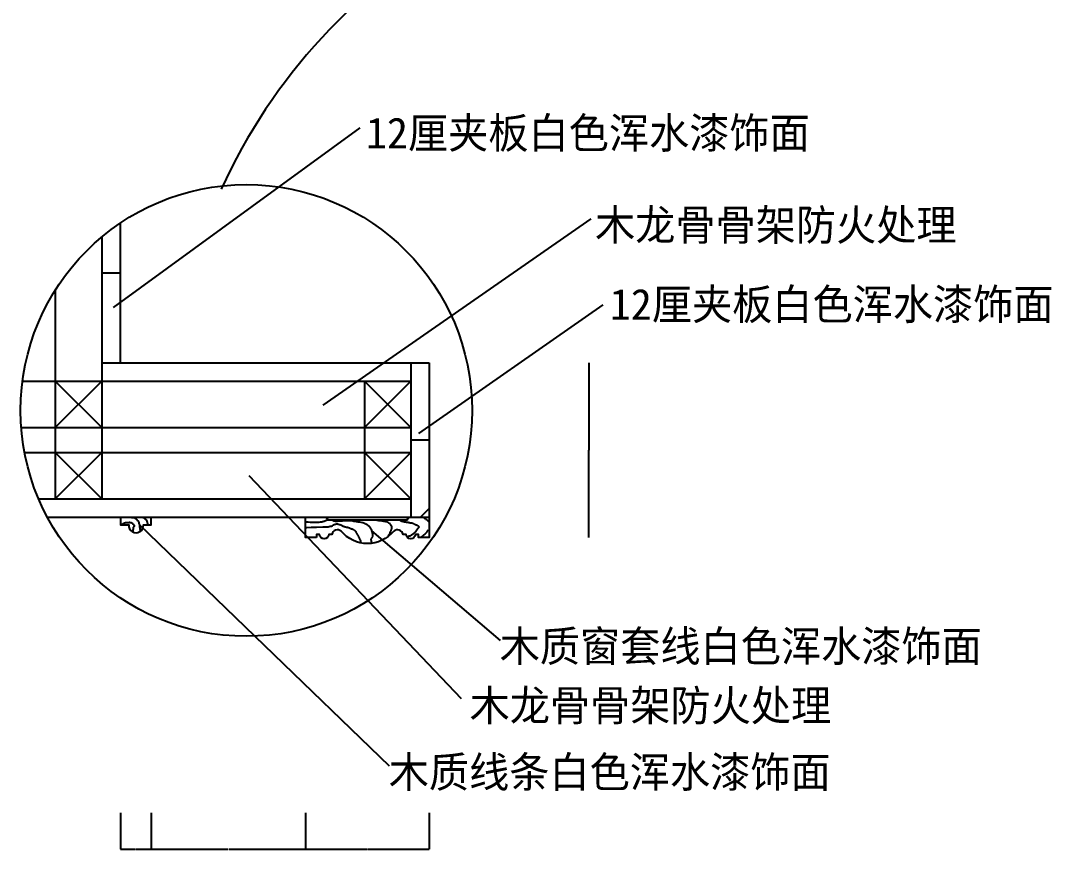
# Model space of a CAD drawing. Header units: metres. Extents: x 313 to 8800, y 220 to 11861.
# Drawn here: x 615 to 3950, y 835 to 3515 of the extents above; entities that cross this region are included whole.
import ezdxf

# ---------------------------------------------------------------- set-up
doc = ezdxf.new("R2010")
doc.units = ezdxf.units.M
for name, color, linetype in [('3', 3, 'Continuous'), ('4', 4, 'Continuous'), ('7', 7, 'Continuous'), ('BH', 3, 'Continuous'), ('DIM', 3, 'Continuous'), ('TEXT', 3, 'Continuous')]:
    doc.layers.add(name, color=color, linetype=linetype)
doc.dimstyles.get("Standard").update_dxf_attribs({"dimtxt": 2.5, "dimasz": 2.5, "dimexe": 1.25, "dimexo": 0.625, "dimtad": 1, "dimcen": 2.5, "dimazin": 3, "dimtfac": 1, "dimtmove": 0, "dimatfit": 3})

# ---------------------------------------------------------------- blocks, each defined once
blk = doc.blocks.new('*D7')
for p, q in [((1037.34, 953.15), (1037.34, 835.58)), ((1537.34, 953.15), (1537.34, 835.58)), ((1037.59, 835.58), (1285.84, 835.58)), ((1288.84, 835.58), (1537.09, 835.58))]:
    blk.add_line(p, q)
at = {"layer": 'Defpoints'}
for p in [(1037.34, 953.15), (1537.34, 953.15), (1037.34, 835.58)]:
    blk.add_point(p, dxfattribs=at)
at = {"layer": 'DIM', "insert": (1287.34, 835.58), "char_height": 1, "attachment_point": 5}
blk.add_mtext('100', dxfattribs=at)
blk = doc.blocks.new('*D8')
for p, q in [((938.01, 953.15), (938.01, 835.58)), ((1037.34, 953.15), (1037.34, 835.58)), ((938.26, 835.58), (986.675, 835.58)), ((988.675, 835.58), (1037.09, 835.58))]:
    blk.add_line(p, q)
at = {"layer": 'Defpoints'}
for p in [(938.01, 953.15), (1037.34, 953.15), (938.01, 835.58)]:
    blk.add_point(p, dxfattribs=at)
at = {"layer": 'DIM', "insert": (987.675, 835.58), "char_height": 1, "attachment_point": 5}
blk.add_mtext('20', dxfattribs=at)
blk = doc.blocks.new('*D9')
for p, q in [((2454.06, 2409.07), (2454.06, 2126.15)), ((2453.81, 2126.15), (2453.56, 2126.15)), ((2454.06, 1843.22), (2454.06, 2126.15)), ((2454.06, 2126.15), (2454.06, 2126.15)), ((2454.31, 2126.15), (2454.56, 2126.15))]:
    blk.add_line(p, q)
at = {"layer": 'Defpoints'}
for p in [(2454.06, 2409.07), (2454.06, 2126.15), (2454.06, 1843.22)]:
    blk.add_point(p, dxfattribs=at)
at = {"layer": 'DIM', "insert": (2454.06, 2127.275), "char_height": 1, "attachment_point": 5}
blk.add_mtext('115', dxfattribs=at)
blk = doc.blocks.new('*D10')
for p, q in [((1537.34, 953.15), (1537.34, 835.58)), ((1937.34, 953.15), (1937.34, 835.58)), ((1537.59, 835.58), (1736.34, 835.58)), ((1738.34, 835.58), (1937.09, 835.58))]:
    blk.add_line(p, q)
at = {"layer": 'Defpoints'}
for p in [(1537.34, 953.15), (1937.34, 953.15), (1537.34, 835.58)]:
    blk.add_point(p, dxfattribs=at)
at = {"layer": 'DIM', "insert": (1737.34, 835.58), "char_height": 1, "attachment_point": 5}
blk.add_mtext('80', dxfattribs=at)

msp = doc.modelspace()

# ---------------------------------------------------------------- hatches: boundary and pattern name
at = {"layer": 'BH'}
h = msp.add_hatch(dxfattribs=at)
h.set_pattern_fill('DOLMIT', scale=85)
h.paths.add_polyline_path([(937.34, 2860.29, 0.03), (877.34, 2815.21), (877.34, 2409.07), (937.34, 2409.07)])
h.paths.add_polyline_path([(1877.34, 1909.07), (1937.34, 1909.07), (1937.34, 2409.07), (1877.34, 2409.07)])
h = msp.add_hatch(dxfattribs=at)
h.set_pattern_fill('DOLMIT', scale=85)
h.paths.add_polyline_path([(1877.34, 2349.07), (1877.34, 2409.07), (877.34, 2409.07), (877.34, 2349.07)])
h = msp.add_hatch(dxfattribs=at)
h.set_pattern_fill('DOLMIT', scale=85)
h.paths.add_polyline_path([(1877.34, 1909.07), (1877.34, 1969.07), (673.17, 1969.07, 0.02), (701.94, 1909.07)])

# ---------------------------------------------------------------- linework, layer by layer
at = {"layer": '3'}
for p, q in [((877.34, 2199.07), (727.34, 2349.07)), ((877.34, 2349.07), (727.34, 2199.07)), ((1877.34, 2349.07), (1727.34, 2199.07)), ((1877.34, 2199.07), (1727.34, 2349.07)), ((877.34, 1969.07), (727.34, 2119.07)), ((877.34, 2119.07), (727.34, 1969.07)), ((1877.34, 1969.07), (1727.34, 2119.07)), ((1877.34, 2119.07), (1727.34, 1969.07))]:
    msp.add_line(p, q, dxfattribs=at)
at = {"layer": '4'}
for p, q in [((937.34, 2860.29), (937.34, 2409.07)), ((877.34, 2409.07), (1937.34, 2409.07)), ((1937.34, 2409.07), (1937.34, 1909.07)), ((701.94, 1909.07), (1937.34, 1909.07))]:
    msp.add_line(p, q, dxfattribs=at)
msp.add_lwpolyline([(938.01, 1909.07), (938.01, 1884.07), (964.84, 1884.07, 1.05), (1012.34, 1884.07), (1037.34, 1884.07), (1037.34, 1909.07)], format="xyb", dxfattribs=at)
msp.add_lwpolyline([(1572.34, 1843.22), (1537.34, 1843.22), (1537.34, 1909.07), (1603.55, 1909.07), (1608.97, 1900.84), (1865.7, 1900.84), (1871.12, 1909.07), (1937.34, 1909.07), (1937.34, 1843.22), (1902.34, 1843.22), (1902.34, 1853.75), (1892.34, 1853.75, -0.98), (1862.35, 1853.75), (1852.34, 1853.75, 0.58), (1822.34, 1864.01, -0.47), (1652.34, 1864.01, 0.58), (1622.34, 1853.75), (1612.33, 1853.75, -0.98), (1582.34, 1853.75), (1572.34, 1853.75)], format="xyb", close=True, dxfattribs=at)
at = {"layer": '7'}
for p, q in [((877.34, 2815.21), (877.34, 2349.07)), ((727.34, 2643.65), (727.34, 1969.07)), ((1877.34, 2409.07), (1877.34, 1909.07)), ((621.21, 2349.07), (1877.34, 2349.07)), ((877.34, 2349.07), (877.34, 1969.07)), ((1727.34, 2349.07), (1727.34, 1969.07)), ((617.18, 2199.07), (1877.34, 2199.07)), ((627.74, 2119.07), (1877.34, 2119.07)), ((673.17, 1969.07), (1877.34, 1969.07))]:
    msp.add_line(p, q, dxfattribs=at)
at = {"layer": 'BH'}
for p, q in [((974.33, 1908.76), (976.76, 1908.76)), ((976.76, 1908.76), (976.76, 1908.5)), ((976.76, 1908.5), (977.84, 1908.5)), ((977.84, 1908.5), (977.84, 1908.23)), ((977.84, 1908.23), (980.53, 1908.23)), ((980.53, 1908.23), (980.53, 1907.96)), ((980.53, 1907.96), (983.22, 1907.96)), ((983.22, 1907.96), (983.22, 1907.42)), ((983.22, 1907.42), (984.3, 1907.42)), ((984.3, 1907.42), (984.3, 1907.15)), ((984.3, 1907.15), (985.11, 1907.15)), ((985.11, 1907.15), (985.11, 1906.61)), ((985.11, 1906.61), (985.92, 1906.61)), ((985.92, 1906.61), (985.92, 1906.07)), ((985.92, 1906.07), (986.73, 1906.07)), ((986.73, 1906.07), (986.73, 1905.53)), ((986.73, 1905.53), (987.27, 1905.53)), ((987.27, 1905.53), (987.27, 1905)), ((987.27, 1905), (987.8, 1905)), ((987.8, 1905), (987.8, 1904.46)), ((987.8, 1904.46), (988.34, 1904.46)), ((988.34, 1904.46), (988.34, 1904.19)), ((988.34, 1904.19), (988.88, 1904.19)), ((988.88, 1904.19), (988.88, 1903.11)), ((988.88, 1903.11), (989.69, 1903.11)), ((989.69, 1903.11), (989.69, 1902.57)), ((989.69, 1902.57), (990.23, 1902.57)), ((990.23, 1902.57), (990.23, 1902.03)), ((990.23, 1902.03), (990.77, 1902.03)), ((990.77, 1902.03), (990.77, 1901.5)), ((990.77, 1901.5), (991.31, 1901.5)), ((991.31, 1901.5), (991.31, 1900.15)), ((1010.97, 1908.76), (1011.24, 1908.76)), ((1011.24, 1909.03), (1011.51, 1909.03)), ((1011.24, 1908.76), (1011.24, 1909.03)), ((1011.51, 1909.03), (1011.51, 1908.76)), ((1011.51, 1908.76), (1012.05, 1908.76)), ((1012.05, 1908.76), (1012.05, 1908.5)), ((1012.05, 1908.5), (1012.86, 1908.5)), ((1012.86, 1908.5), (1012.86, 1907.96)), ((1012.86, 1907.96), (1013.4, 1907.96)), ((1013.4, 1907.96), (1013.4, 1907.42)), ((1013.4, 1907.42), (1014.21, 1907.42)), ((1014.21, 1907.42), (1014.21, 1906.88)), ((1014.21, 1906.88), (1014.48, 1906.88)), ((1014.48, 1906.88), (1014.48, 1906.61)), ((1014.48, 1906.61), (1015.02, 1906.61)), ((1015.02, 1906.61), (1015.02, 1906.34)), ((1015.02, 1906.34), (1015.29, 1906.34)), ((1015.29, 1906.34), (1015.29, 1906.07)), ((1015.29, 1906.07), (1015.82, 1906.07)), ((1015.82, 1906.07), (1015.82, 1905.8)), ((1015.82, 1905.8), (1016.09, 1905.8)), ((1016.09, 1905.8), (1016.09, 1905.53)), ((1016.09, 1905.53), (1016.63, 1905.53)), ((1016.63, 1905.53), (1016.63, 1905)), ((1016.63, 1905), (1017.44, 1905)), ((1017.44, 1905), (1017.44, 1903.65)), ((1017.44, 1903.65), (1018.79, 1903.65)), ((1018.79, 1903.65), (1018.79, 1902.84)), ((1018.79, 1902.84), (1019.6, 1902.84)), ((1019.6, 1902.84), (1019.6, 1902.03)), ((1019.6, 1902.03), (1020.4, 1902.03)), ((1020.4, 1902.03), (1020.4, 1901.5)), ((1020.4, 1901.5), (1020.94, 1901.5)), ((1020.94, 1901.5), (1020.94, 1900.96)), ((1917.93, 1908.86), (1918.92, 1908.86)), ((1918.92, 1908.86), (1918.92, 1908.37)), ((1918.92, 1908.37), (1919.42, 1908.37)), ((1919.42, 1908.37), (1920.91, 1907.38)), ((1920.91, 1907.38), (1922.39, 1905.89)), ((1922.39, 1905.89), (1923.88, 1904.9)), ((1923.88, 1904.9), (1925.37, 1903.41)), ((1925.37, 1903.41), (1926.86, 1902.42)), ((1926.86, 1902.42), (1928.35, 1901.93)), ((1928.35, 1901.93), (1929.34, 1900.94)), ((938.77, 1886.15), (939.85, 1886.15)), ((939.85, 1886.42), (940.66, 1886.42)), ((939.85, 1886.15), (939.85, 1886.42)), ((940.66, 1886.69), (942, 1886.69)), ((940.66, 1886.42), (940.66, 1886.69)), ((942, 1886.96), (942.81, 1886.96)), ((942, 1886.69), (942, 1886.96)), ((942.81, 1887.23), (944.7, 1887.23)), ((942.81, 1886.96), (942.81, 1887.23)), ((944.7, 1887.5), (945.24, 1887.5)), ((944.7, 1887.23), (944.7, 1887.5)), ((945.24, 1888.03), (945.78, 1888.03)), ((945.24, 1887.5), (945.24, 1888.03)), ((945.78, 1888.3), (946.05, 1888.3)), ((945.78, 1888.03), (945.78, 1888.3)), ((946.05, 1888.57), (946.31, 1888.57)), ((946.05, 1888.3), (946.05, 1888.57)), ((946.31, 1888.84), (946.85, 1888.84)), ((946.31, 1888.57), (946.31, 1888.84)), ((946.85, 1889.11), (947.12, 1889.11)), ((946.85, 1888.84), (946.85, 1889.11)), ((947.12, 1889.38), (947.93, 1889.38)), ((947.12, 1889.11), (947.12, 1889.38)), ((947.93, 1889.65), (948.47, 1889.65)), ((947.93, 1889.38), (947.93, 1889.65)), ((948.47, 1889.92), (949.01, 1889.92)), ((948.47, 1889.65), (948.47, 1889.92)), ((949.01, 1890.19), (949.82, 1890.19)), ((949.01, 1889.92), (949.01, 1890.19)), ((949.82, 1890.46), (950.36, 1890.46)), ((949.82, 1890.19), (949.82, 1890.46)), ((950.36, 1890.73), (951.43, 1890.73)), ((950.36, 1890.46), (950.36, 1890.73)), ((951.43, 1891), (951.97, 1891)), ((951.43, 1890.73), (951.43, 1891)), ((951.97, 1891.27), (952.78, 1891.27)), ((951.97, 1891), (951.97, 1891.27)), ((952.78, 1891.53), (953.59, 1891.53)), ((952.78, 1891.27), (952.78, 1891.53)), ((953.59, 1891.8), (954.67, 1891.8)), ((953.59, 1891.53), (953.59, 1891.8)), ((954.67, 1892.07), (955.47, 1892.07)), ((954.67, 1891.8), (954.67, 1892.07)), ((955.47, 1892.34), (957.63, 1892.34)), ((955.47, 1892.07), (955.47, 1892.34)), ((957.63, 1892.61), (966.25, 1892.61)), ((957.63, 1892.34), (957.63, 1892.61)), ((966.25, 1892.88), (968.95, 1892.88)), ((966.25, 1892.61), (966.25, 1892.88)), ((968.95, 1892.88), (968.95, 1892.61)), ((968.95, 1892.61), (971.1, 1892.61)), ((971.1, 1892.61), (971.1, 1892.34)), ((971.1, 1892.34), (972.18, 1892.34)), ((972.18, 1892.34), (972.18, 1892.07)), ((972.18, 1892.07), (973.53, 1892.07)), ((973.53, 1892.07), (973.53, 1891.8)), ((973.53, 1891.8), (974.06, 1891.8)), ((974.06, 1891.8), (974.06, 1891.53)), ((974.06, 1891.53), (974.6, 1891.53)), ((974.6, 1891.53), (974.6, 1891.27)), ((974.6, 1891.27), (974.87, 1891.27)), ((974.87, 1891.27), (974.87, 1891)), ((974.87, 1891), (975.14, 1891)), ((975.14, 1891), (975.14, 1890.73)), ((975.14, 1890.73), (975.68, 1890.73)), ((975.68, 1890.73), (975.68, 1890.19)), ((975.68, 1890.19), (976.22, 1890.19)), ((976.22, 1890.19), (976.22, 1889.92)), ((976.22, 1889.92), (976.49, 1889.92)), ((976.49, 1889.92), (976.49, 1889.11)), ((976.49, 1889.11), (977.3, 1889.11)), ((977.3, 1889.11), (977.3, 1888.3)), ((977.3, 1888.3), (978.11, 1888.3)), ((978.11, 1888.3), (978.11, 1887.77)), ((978.11, 1887.77), (978.38, 1887.77)), ((978.38, 1887.77), (978.38, 1887.5)), ((978.38, 1887.5), (978.91, 1887.5)), ((978.38, 1868.65), (978.38, 1864.61)), ((978.64, 1868.65), (978.38, 1868.65)), ((978.64, 1869.46), (978.64, 1868.65)), ((978.91, 1869.46), (978.64, 1869.46)), ((978.91, 1887.5), (978.91, 1886.42)), ((978.91, 1886.42), (979.72, 1886.42)), ((978.91, 1870.54), (978.91, 1869.46)), ((979.18, 1870.54), (978.91, 1870.54)), ((979.18, 1872.15), (979.18, 1870.54)), ((979.45, 1872.15), (979.18, 1872.15)), ((979.45, 1875.38), (979.45, 1872.15)), ((979.72, 1875.38), (979.45, 1875.38)), ((979.72, 1886.42), (979.72, 1885.88)), ((979.72, 1885.88), (980.26, 1885.88)), ((979.72, 1876.73), (979.72, 1875.38)), ((979.99, 1876.73), (979.72, 1876.73)), ((979.99, 1877), (979.99, 1876.73)), ((980.26, 1877), (979.99, 1877)), ((980.26, 1885.88), (980.26, 1885.34)), ((980.26, 1885.34), (980.53, 1885.34)), ((980.26, 1877.8), (980.26, 1877)), ((980.53, 1877.8), (980.26, 1877.8)), ((980.53, 1885.34), (980.53, 1885.07)), ((980.53, 1885.07), (981.07, 1885.07)), ((980.53, 1878.07), (980.53, 1877.8)), ((981.34, 1878.07), (980.53, 1878.07)), ((981.07, 1885.07), (981.07, 1884.54)), ((981.07, 1884.54), (981.61, 1884.54)), ((981.34, 1878.88), (981.34, 1878.07)), ((981.88, 1878.88), (981.34, 1878.88)), ((981.61, 1884.54), (981.61, 1883.46)), ((981.61, 1883.46), (982.42, 1883.46)), ((981.88, 1879.69), (981.88, 1878.88)), ((982.15, 1879.69), (981.88, 1879.69)), ((982.15, 1879.96), (982.15, 1879.69)), ((982.42, 1879.96), (982.15, 1879.96)), ((982.42, 1883.46), (982.42, 1882.92)), ((982.42, 1882.92), (982.69, 1882.92)), ((982.42, 1880.23), (982.42, 1879.96)), ((982.69, 1880.23), (982.42, 1880.23)), ((982.69, 1882.92), (982.69, 1882.11)), ((982.69, 1882.11), (982.96, 1882.11)), ((982.69, 1880.5), (982.69, 1880.23)), ((982.96, 1880.5), (982.69, 1880.5)), ((982.96, 1882.11), (982.96, 1880.5)), ((991.31, 1900.15), (992.38, 1900.15)), ((992.38, 1900.15), (992.38, 1899.61)), ((992.38, 1899.61), (993.19, 1899.61)), ((993.19, 1899.61), (993.19, 1898.27)), ((993.19, 1898.27), (994.54, 1898.27)), ((994.54, 1898.27), (994.54, 1897.19)), ((994.54, 1897.19), (995.35, 1897.19)), ((995.35, 1897.19), (995.35, 1896.65)), ((995.35, 1896.65), (995.62, 1896.65)), ((995.62, 1896.65), (995.62, 1895.84)), ((995.62, 1895.84), (996.16, 1895.84)), ((996.16, 1895.84), (996.16, 1895.57)), ((996.16, 1895.57), (996.7, 1895.57)), ((996.7, 1895.57), (996.7, 1893.96)), ((996.7, 1893.96), (996.96, 1893.96)), ((996.96, 1893.96), (996.96, 1893.42)), ((996.96, 1893.42), (997.23, 1893.42)), ((997.23, 1893.42), (997.23, 1891.27)), ((997.23, 1891.27), (997.5, 1891.27)), ((997.5, 1891.27), (997.5, 1889.11)), ((997.5, 1889.11), (997.77, 1889.11)), ((997.77, 1889.11), (997.77, 1888.3)), ((997.77, 1888.3), (998.04, 1888.3)), ((998.04, 1888.3), (998.04, 1887.5)), ((998.04, 1887.5), (998.85, 1887.5)), ((998.85, 1887.5), (998.85, 1886.15)), ((998.85, 1886.15), (999.12, 1886.15)), ((999.12, 1886.15), (999.12, 1885.61)), ((999.12, 1885.61), (999.39, 1885.61)), ((999.39, 1885.61), (999.39, 1885.07)), ((999.39, 1885.07), (999.66, 1885.07)), ((999.66, 1885.07), (999.66, 1884.54)), ((999.66, 1884.54), (999.93, 1884.54)), ((999.93, 1884.54), (999.93, 1876.46)), ((999.93, 1876.46), (1000.2, 1876.46)), ((1000.2, 1876.46), (1000.2, 1875.65)), ((1000.2, 1875.65), (1000.47, 1875.65)), ((1000.47, 1875.65), (1000.47, 1874.04)), ((1000.47, 1874.04), (1000.74, 1874.04)), ((1000.74, 1874.04), (1000.74, 1872.42)), ((1000.74, 1872.42), (1001.01, 1872.42)), ((1001.01, 1872.42), (1001.01, 1871.07)), ((1001.01, 1871.07), (1001.28, 1871.07)), ((1001.28, 1871.07), (1001.28, 1870)), ((1001.28, 1870), (1001.54, 1870)), ((1001.54, 1870), (1001.54, 1869.46)), ((1001.54, 1869.46), (1001.81, 1869.46)), ((1001.81, 1869.46), (1001.81, 1867.57)), ((1020.94, 1900.96), (1021.48, 1900.96)), ((1021.48, 1900.96), (1021.48, 1899.88)), ((1021.48, 1899.88), (1022.02, 1899.88)), ((1022.02, 1899.88), (1022.02, 1899.34)), ((1022.02, 1899.34), (1022.29, 1899.34)), ((1022.29, 1899.34), (1022.29, 1898.53)), ((1022.29, 1898.53), (1022.56, 1898.53)), ((1022.56, 1898.53), (1022.56, 1897.73)), ((1022.56, 1897.73), (1022.83, 1897.73)), ((1022.83, 1897.73), (1022.83, 1897.19)), ((1022.83, 1897.19), (1023.1, 1897.19)), ((1023.1, 1897.19), (1023.1, 1896.65)), ((1023.1, 1896.65), (1023.37, 1896.65)), ((1023.37, 1896.65), (1023.37, 1896.11)), ((1023.37, 1896.11), (1023.64, 1896.11)), ((1023.64, 1896.11), (1023.64, 1895.57)), ((1023.64, 1895.57), (1023.91, 1895.57)), ((1023.91, 1895.57), (1023.91, 1894.77)), ((1023.91, 1894.77), (1024.18, 1894.77)), ((1024.18, 1894.77), (1024.18, 1893.69)), ((1024.18, 1893.69), (1024.45, 1893.69)), ((1024.45, 1893.69), (1024.45, 1893.42)), ((1024.45, 1893.42), (1024.71, 1893.42)), ((1024.71, 1893.42), (1024.71, 1891.53)), ((1024.71, 1891.53), (1024.98, 1891.53)), ((1024.98, 1891.53), (1024.98, 1889.92)), ((1024.98, 1889.92), (1025.25, 1889.92)), ((1025.25, 1889.92), (1025.25, 1888.57)), ((1025.25, 1888.57), (1025.52, 1888.57)), ((1025.52, 1888.57), (1025.52, 1887.23)), ((1025.52, 1887.23), (1025.79, 1887.23)), ((1025.79, 1887.23), (1025.79, 1884)), ((1537.56, 1894.49), (1539.05, 1894.49)), ((1538.06, 1876.65), (1539.05, 1876.16)), ((1539.05, 1894.49), (1541.03, 1894)), ((1539.05, 1876.16), (1541.03, 1876.16)), ((1541.03, 1894), (1545.99, 1894)), ((1541.03, 1876.16), (1554.92, 1876.65)), ((1545.99, 1894), (1551.94, 1893.5)), ((1551.94, 1893.5), (1580.7, 1893.5)), ((1554.92, 1876.65), (1572.77, 1877.15)), ((1572.77, 1877.15), (1592.61, 1877.64)), ((1580.7, 1893.5), (1585.66, 1894)), ((1585.66, 1894), (1587.65, 1894.49)), ((1587.65, 1894.49), (1589.63, 1894.49)), ((1589.63, 1894.49), (1591.62, 1894.99)), ((1591.62, 1894.99), (1593.6, 1895.48)), ((1592.61, 1877.64), (1610.46, 1878.64)), ((1593.6, 1895.48), (1595.58, 1895.98)), ((1595.58, 1895.98), (1597.57, 1896.48)), ((1597.57, 1896.48), (1599.55, 1897.47)), ((1599.55, 1897.47), (1601.53, 1898.46)), ((1601.53, 1898.46), (1603.02, 1898.95)), ((1603.02, 1898.95), (1604.01, 1899.45)), ((1604.01, 1899.45), (1605.5, 1899.94)), ((1605.5, 1899.94), (1606.99, 1900.44)), ((1606.99, 1900.44), (1607.98, 1900.94)), ((1610.46, 1878.64), (1616.41, 1880.12)), ((1616.41, 1880.12), (1621.37, 1880.62)), ((1621.37, 1880.62), (1622.86, 1881.61)), ((1622.86, 1900.94), (1623.35, 1900.44)), ((1622.86, 1881.61), (1623.85, 1882.1)), ((1623.35, 1900.44), (1623.85, 1899.94)), ((1623.85, 1899.94), (1624.84, 1899.94)), ((1623.85, 1882.1), (1624.84, 1882.6)), ((1624.84, 1899.94), (1625.83, 1898.95)), ((1624.84, 1882.6), (1625.34, 1883.59)), ((1625.34, 1883.59), (1626.33, 1884.09)), ((1625.83, 1898.95), (1626.33, 1898.95)), ((1626.33, 1898.95), (1626.83, 1898.46)), ((1626.33, 1884.09), (1627.82, 1885.08)), ((1626.83, 1898.46), (1627.32, 1898.46)), ((1627.32, 1898.46), (1627.82, 1897.96)), ((1627.82, 1897.96), (1628.81, 1897.47)), ((1627.82, 1885.08), (1629.31, 1885.57)), ((1628.81, 1897.47), (1632.28, 1897.47)), ((1629.31, 1885.57), (1630.79, 1886.56)), ((1630.79, 1886.56), (1632.28, 1886.56)), ((1632.28, 1897.47), (1633.77, 1896.97)), ((1632.28, 1886.56), (1633.27, 1887.06)), ((1633.27, 1887.06), (1634.76, 1887.06)), ((1633.77, 1896.97), (1640.71, 1896.97)), ((1634.76, 1887.06), (1635.75, 1887.56)), ((1635.75, 1887.56), (1640.71, 1887.56)), ((1640.71, 1896.97), (1641.7, 1897.47)), ((1640.71, 1887.56), (1642.69, 1887.06)), ((1641.7, 1897.47), (1644.18, 1897.47)), ((1642.69, 1887.06), (1644.18, 1886.56)), ((1644.18, 1897.47), (1646.17, 1897.96)), ((1644.18, 1886.56), (1645.67, 1886.07)), ((1645.67, 1886.07), (1647.16, 1886.07)), ((1646.17, 1897.96), (1656.08, 1897.96)), ((1647.16, 1886.07), (1648.65, 1885.57)), ((1648.65, 1885.57), (1650.13, 1884.58)), ((1650.13, 1884.58), (1651.62, 1884.09)), ((1651.62, 1884.09), (1653.61, 1883.1)), ((1653.61, 1883.1), (1655.09, 1882.6)), ((1655.09, 1882.6), (1656.08, 1881.61)), ((1656.08, 1897.96), (1658.07, 1898.46)), ((1656.08, 1881.61), (1657.08, 1881.11)), ((1657.08, 1881.11), (1658.56, 1880.62)), ((1658.07, 1898.46), (1667, 1898.46)), ((1658.56, 1880.62), (1660.05, 1880.12)), ((1660.05, 1880.12), (1661.54, 1879.63)), ((1661.54, 1879.63), (1663.52, 1879.13)), ((1663.52, 1879.13), (1665.01, 1878.64)), ((1665.01, 1878.64), (1666.5, 1878.14)), ((1666.5, 1878.14), (1667.49, 1877.64)), ((1667, 1898.46), (1668.98, 1898.95)), ((1667.49, 1877.64), (1668.98, 1877.15)), ((1668.98, 1898.95), (1686.34, 1898.95)), ((1668.98, 1877.15), (1670.47, 1876.65)), ((1670.47, 1876.65), (1672.45, 1876.65)), ((1672.45, 1876.65), (1674.43, 1876.16)), ((1674.43, 1876.16), (1676.42, 1875.66)), ((1676.42, 1875.66), (1679.39, 1874.67)), ((1679.39, 1874.67), (1680.88, 1874.18)), ((1680.88, 1874.18), (1682.37, 1873.68)), ((1682.37, 1873.68), (1683.86, 1872.69)), ((1683.86, 1872.69), (1685.84, 1872.19)), ((1685.84, 1872.19), (1687.82, 1871.7)), ((1686.34, 1898.95), (1687.82, 1898.46)), ((1687.82, 1898.46), (1688.82, 1897.96)), ((1687.82, 1871.7), (1689.81, 1870.71)), ((1688.82, 1897.96), (1690.8, 1897.47)), ((1689.81, 1870.71), (1691.3, 1870.21)), ((1690.8, 1897.47), (1692.29, 1896.97)), ((1691.3, 1870.21), (1692.29, 1869.22)), ((1692.29, 1896.97), (1694.27, 1896.48)), ((1692.29, 1869.22), (1693.28, 1868.72)), ((1693.28, 1868.72), (1694.27, 1867.73)), ((1694.27, 1896.48), (1696.25, 1895.98)), ((1694.27, 1867.73), (1695.26, 1867.24)), ((1696.25, 1895.98), (1701.21, 1895.48)), ((1701.21, 1895.48), (1706.17, 1894.49)), ((1706.17, 1894.49), (1711.13, 1894)), ((1711.13, 1894), (1716.09, 1893.01)), ((1716.09, 1893.01), (1721.05, 1892.51)), ((1721.05, 1892.51), (1723.03, 1892.02)), ((1723.03, 1892.02), (1725.02, 1891.02)), ((1725.02, 1891.02), (1726.51, 1890.53)), ((1726.51, 1890.53), (1727.99, 1890.03)), ((1727.99, 1890.03), (1729.48, 1889.04)), ((1729.48, 1889.04), (1730.97, 1888.55)), ((1730.97, 1888.55), (1732.46, 1887.56)), ((1732.46, 1887.56), (1734.44, 1886.56)), ((1734.44, 1886.56), (1735.93, 1885.57)), ((1735.93, 1885.57), (1738.9, 1883.59)), ((1738.9, 1883.59), (1739.9, 1882.1)), ((1739.9, 1882.1), (1741.38, 1881.11)), ((1741.38, 1881.11), (1742.38, 1880.12)), ((1742.38, 1880.12), (1743.37, 1879.13)), ((1743.37, 1879.13), (1744.36, 1877.64)), ((1744.36, 1877.64), (1745.35, 1876.16)), ((1745.35, 1876.16), (1746.34, 1874.67)), ((1746.34, 1874.67), (1746.84, 1873.18)), ((1746.84, 1873.18), (1747.83, 1872.19)), ((1747.83, 1872.19), (1748.33, 1870.71)), ((1748.33, 1870.71), (1749.32, 1869.22)), ((1749.32, 1869.22), (1750.31, 1867.24)), ((1768.16, 1899.94), (1769.15, 1899.94)), ((1769.15, 1899.94), (1770.64, 1899.45)), ((1770.64, 1899.45), (1772.13, 1899.45)), ((1772.13, 1899.45), (1773.12, 1898.95)), ((1773.12, 1898.95), (1774.61, 1898.46)), ((1774.61, 1898.46), (1782.54, 1898.46)), ((1782.54, 1898.46), (1784.53, 1897.96)), ((1784.53, 1897.96), (1786.02, 1897.96)), ((1786.02, 1897.96), (1788, 1897.47)), ((1788, 1897.47), (1789.98, 1896.97)), ((1789.98, 1896.97), (1791.47, 1896.48)), ((1791.47, 1896.48), (1792.96, 1895.98)), ((1792.96, 1895.98), (1794.45, 1895.98)), ((1794.45, 1895.98), (1795.93, 1895.48)), ((1795.93, 1895.48), (1797.42, 1895.48)), ((1797.42, 1895.48), (1798.91, 1894.99)), ((1798.91, 1894.99), (1799.9, 1894.99)), ((1799.9, 1894.99), (1800.89, 1894.49)), ((1800.89, 1894.49), (1801.89, 1894)), ((1801.89, 1894), (1802.88, 1893.5)), ((1802.88, 1893.5), (1803.87, 1893.01)), ((1803.87, 1893.01), (1804.86, 1892.02)), ((1804.86, 1892.02), (1805.85, 1891.52)), ((1805.85, 1891.52), (1806.35, 1891.02)), ((1806.35, 1891.02), (1807.34, 1890.53)), ((1807.34, 1890.53), (1808.33, 1888.55)), ((1808.33, 1888.55), (1809.32, 1887.56)), ((1809.32, 1887.56), (1810.32, 1887.06)), ((1810.32, 1887.06), (1810.81, 1886.07)), ((1810.81, 1886.07), (1811.31, 1885.57)), ((1811.31, 1885.57), (1812.3, 1884.58)), ((1812.3, 1884.58), (1813.29, 1882.6)), ((1813.29, 1882.6), (1813.79, 1882.1)), ((1813.79, 1868.72), (1813.29, 1867.73)), ((1813.29, 1867.73), (1813.29, 1866.74)), ((1813.79, 1882.1), (1813.79, 1881.11)), ((1813.79, 1881.11), (1814.28, 1880.62)), ((1814.28, 1870.21), (1813.79, 1868.72)), ((1814.28, 1880.62), (1814.78, 1880.12)), ((1815.28, 1871.2), (1814.28, 1870.21)), ((1814.78, 1880.12), (1814.78, 1879.13)), ((1814.78, 1879.13), (1815.28, 1878.64)), ((1815.28, 1878.64), (1815.28, 1871.2)), ((1840.57, 1900.94), (1840.57, 1900.44)), ((1840.57, 1900.44), (1841.56, 1899.94)), ((1841.56, 1899.94), (1843.05, 1899.45)), ((1843.05, 1899.45), (1844.53, 1898.95)), ((1844.53, 1898.95), (1846.02, 1897.96)), ((1846.02, 1897.96), (1848.01, 1896.97)), ((1848.01, 1896.97), (1849.49, 1896.48)), ((1849.49, 1896.48), (1850.98, 1895.98)), ((1850.98, 1895.98), (1851.97, 1895.48)), ((1851.97, 1895.48), (1853.46, 1894.99)), ((1853.46, 1894.99), (1854.95, 1894.99)), ((1854.95, 1894.99), (1856.44, 1894.49)), ((1856.44, 1894.49), (1858.42, 1894.49)), ((1858.42, 1894.49), (1859.91, 1894)), ((1859.91, 1894), (1861.89, 1894)), ((1861.89, 1894), (1863.88, 1893.5)), ((1863.88, 1893.5), (1865.86, 1893.5)), ((1865.86, 1893.5), (1867.35, 1893.01)), ((1867.35, 1893.01), (1869.33, 1893.01)), ((1869.33, 1893.01), (1870.82, 1892.51)), ((1870.82, 1892.51), (1872.31, 1892.51)), ((1872.31, 1892.51), (1873.79, 1892.02)), ((1873.79, 1892.02), (1875.78, 1891.52)), ((1875.78, 1891.52), (1877.76, 1891.52)), ((1877.76, 1891.52), (1879.25, 1891.02)), ((1879.25, 1891.02), (1880.74, 1890.53)), ((1880.74, 1890.53), (1881.73, 1890.53)), ((1881.73, 1890.53), (1882.72, 1890.03)), ((1882.72, 1890.03), (1883.71, 1889.54)), ((1883.71, 1889.54), (1885.2, 1889.04)), ((1885.2, 1889.04), (1886.69, 1888.55)), ((1886.69, 1888.55), (1887.68, 1888.55)), ((1887.68, 1888.55), (1888.18, 1888.05)), ((1888.18, 1888.05), (1889.17, 1887.06)), ((1889.17, 1887.06), (1890.16, 1886.56)), ((1890.16, 1886.56), (1891.65, 1886.07)), ((1891.65, 1886.07), (1893.13, 1885.57)), ((1893.13, 1885.57), (1894.62, 1885.08)), ((1894.62, 1885.08), (1895.61, 1884.09)), ((1895.61, 1884.09), (1898.59, 1883.1)), ((1896.61, 1868.72), (1895.61, 1867.24)), ((1898.09, 1870.21), (1896.61, 1868.72)), ((1899.09, 1871.7), (1898.09, 1870.21)), ((1898.59, 1883.1), (1899.58, 1882.6)), ((1899.58, 1872.69), (1899.09, 1871.7)), ((1899.58, 1882.6), (1900.08, 1882.1)), ((1900.57, 1873.18), (1899.58, 1872.69)), ((1900.08, 1882.1), (1901.07, 1881.61)), ((1901.07, 1874.18), (1900.57, 1873.18)), ((1901.07, 1881.61), (1901.57, 1881.11)), ((1902.06, 1874.67), (1901.07, 1874.18)), ((1901.57, 1881.11), (1902.06, 1880.62)), ((1902.06, 1880.62), (1902.56, 1880.12)), ((1902.56, 1875.66), (1902.06, 1874.67)), ((1902.56, 1880.12), (1902.56, 1879.13)), ((1902.56, 1879.13), (1903.05, 1878.14)), ((1903.05, 1877.15), (1902.56, 1876.16)), ((1902.56, 1876.16), (1902.56, 1875.66)), ((1903.05, 1878.14), (1903.05, 1877.15)), ((1929.34, 1900.94), (1930.33, 1900.44)), ((1930.33, 1900.44), (1930.82, 1899.45)), ((1930.82, 1899.45), (1931.82, 1898.95)), ((1931.82, 1898.95), (1932.31, 1898.46)), ((1932.31, 1867.73), (1931.82, 1866.74)), ((1932.31, 1898.46), (1932.81, 1897.96)), ((1932.31, 1868.23), (1932.31, 1867.73)), ((1932.81, 1897.96), (1933.3, 1897.47)), ((1933.3, 1897.47), (1933.8, 1897.47)), ((1933.8, 1897.47), (1934.3, 1896.97)), ((1934.3, 1896.97), (1934.79, 1896.48)), ((1934.79, 1896.48), (1935.78, 1895.98)), ((1935.78, 1895.98), (1936.28, 1895.98)), ((1936.28, 1895.98), (1936.28, 1895.48)), ((1936.28, 1895.48), (1937.27, 1895.48)), ((1937.27, 1895.48), (1937.77, 1894.99)), ((1001.81, 1867.57), (1002.08, 1867.57)), ((1002.08, 1867.57), (1002.08, 1866.5)), ((1002.08, 1866.5), (1002.35, 1866.5)), ((1002.35, 1866.5), (1002.35, 1865.69)), ((1002.35, 1865.69), (1002.62, 1865.69)), ((1002.62, 1865.69), (1002.62, 1864.61)), ((1695.26, 1867.24), (1696.25, 1866.25)), ((1696.25, 1866.25), (1697.74, 1865.26)), ((1697.74, 1865.26), (1698.73, 1864.26)), ((1698.73, 1864.26), (1699.23, 1862.78)), ((1699.23, 1862.78), (1700.22, 1861.29)), ((1700.22, 1861.29), (1700.72, 1860.3)), ((1700.72, 1860.3), (1701.21, 1858.81)), ((1701.21, 1858.81), (1701.71, 1857.82)), ((1701.71, 1857.82), (1702.21, 1856.83)), ((1702.21, 1856.83), (1703.2, 1855.34)), ((1703.2, 1855.34), (1704.19, 1853.86)), ((1704.19, 1853.86), (1706.17, 1850.88)), ((1706.17, 1850.88), (1706.67, 1849.89)), ((1706.67, 1849.89), (1707.16, 1848.9)), ((1707.16, 1848.9), (1707.66, 1847.41)), ((1707.66, 1847.41), (1708.16, 1846.42)), ((1708.16, 1846.42), (1708.65, 1844.94)), ((1708.65, 1844.94), (1709.64, 1843.45)), ((1709.64, 1843.45), (1710.64, 1841.47)), ((1710.64, 1841.47), (1711.13, 1840.48)), ((1711.13, 1840.48), (1711.63, 1839.49)), ((1711.63, 1839.49), (1711.63, 1838.99)), ((1711.63, 1838.99), (1712.12, 1838)), ((1712.12, 1838), (1712.62, 1837.5)), ((1712.62, 1837.5), (1713.12, 1836.51)), ((1713.12, 1836.51), (1713.61, 1836.02)), ((1713.61, 1836.02), (1713.61, 1835.03)), ((1713.61, 1835.03), (1714.11, 1834.53)), ((1714.11, 1834.53), (1714.11, 1833.54)), ((1748.82, 1839.49), (1748.33, 1838.49)), ((1748.33, 1838.49), (1748.33, 1834.53)), ((1748.33, 1834.53), (1748.82, 1833.54)), ((1749.32, 1840.48), (1748.82, 1839.49)), ((1750.31, 1841.96), (1749.32, 1840.48)), ((1750.31, 1867.24), (1750.81, 1865.26)), ((1751.3, 1842.95), (1750.31, 1841.96)), ((1750.81, 1865.26), (1751.8, 1863.27)), ((1751.8, 1843.45), (1751.3, 1842.95)), ((1751.8, 1863.27), (1752.29, 1858.32)), ((1752.29, 1844.44), (1751.8, 1843.45)), ((1752.29, 1858.32), (1753.29, 1855.34)), ((1752.79, 1844.94), (1752.29, 1844.44)), ((1753.29, 1845.93), (1752.79, 1845.43)), ((1752.79, 1845.43), (1752.79, 1844.94)), ((1753.29, 1855.34), (1753.78, 1853.86)), ((1753.78, 1846.92), (1753.29, 1845.93)), ((1753.78, 1853.86), (1753.78, 1849.4)), ((1753.78, 1849.4), (1754.28, 1848.41)), ((1754.28, 1847.41), (1753.78, 1846.92)), ((1754.28, 1848.41), (1754.28, 1847.41)), ((1803.37, 1847.41), (1802.88, 1847.41)), ((1803.87, 1848.41), (1803.37, 1847.91)), ((1803.37, 1847.91), (1803.37, 1847.41)), ((1803.87, 1848.9), (1803.87, 1848.41)), ((1804.37, 1848.9), (1803.87, 1848.9)), ((1804.37, 1850.39), (1804.37, 1848.9)), ((1804.86, 1850.39), (1804.37, 1850.39)), ((1805.36, 1850.88), (1804.86, 1850.39)), ((1806.35, 1851.88), (1805.36, 1850.88)), ((1806.84, 1852.37), (1806.35, 1851.88)), ((1807.34, 1852.87), (1806.84, 1852.37)), ((1807.84, 1853.86), (1807.34, 1853.36)), ((1807.34, 1853.36), (1807.34, 1852.87)), ((1808.33, 1855.34), (1807.84, 1854.35)), ((1807.84, 1854.35), (1807.84, 1853.86)), ((1808.83, 1856.83), (1808.33, 1855.84)), ((1808.33, 1855.84), (1808.33, 1855.34)), ((1809.32, 1857.33), (1808.83, 1856.83)), ((1809.82, 1858.81), (1809.32, 1858.32)), ((1809.32, 1858.32), (1809.32, 1857.33)), ((1811.31, 1861.79), (1809.82, 1858.81)), ((1812.3, 1862.78), (1811.31, 1861.79)), ((1812.8, 1864.76), (1812.3, 1863.77)), ((1812.3, 1863.77), (1812.3, 1862.78)), ((1813.29, 1866.74), (1812.8, 1866.25)), ((1812.8, 1866.25), (1812.8, 1864.76)), ((1866.85, 1845.93), (1866.85, 1845.43)), ((1867.84, 1845.93), (1866.85, 1845.93)), ((1868.83, 1846.42), (1867.84, 1845.93)), ((1869.33, 1846.92), (1868.83, 1846.42)), ((1870.82, 1846.92), (1869.33, 1846.92)), ((1871.31, 1847.41), (1870.82, 1846.92)), ((1872.31, 1847.41), (1871.31, 1847.41)), ((1872.8, 1847.91), (1872.31, 1847.41)), ((1874.29, 1847.91), (1872.8, 1847.91)), ((1874.79, 1848.41), (1874.29, 1847.91)), ((1875.28, 1848.41), (1874.79, 1848.41)), ((1876.27, 1848.9), (1875.28, 1848.41)), ((1877.27, 1849.4), (1876.27, 1848.9)), ((1877.76, 1849.89), (1877.27, 1849.4)), ((1878.26, 1850.39), (1877.76, 1849.89)), ((1879.25, 1850.88), (1878.26, 1850.39)), ((1879.75, 1851.38), (1879.25, 1850.88)), ((1880.24, 1851.38), (1879.75, 1851.38)), ((1880.74, 1851.88), (1880.24, 1851.38)), ((1881.23, 1852.37), (1880.74, 1851.88)), ((1881.73, 1852.87), (1881.23, 1852.37)), ((1882.22, 1853.36), (1881.73, 1852.87)), ((1882.72, 1853.36), (1882.22, 1853.36)), ((1883.22, 1853.86), (1882.72, 1853.36)), ((1883.71, 1853.86), (1883.22, 1853.86)), ((1884.21, 1854.35), (1883.71, 1853.86)), ((1884.7, 1854.85), (1884.21, 1854.35)), ((1885.2, 1855.34), (1884.7, 1854.85)), ((1886.19, 1856.34), (1885.2, 1855.34)), ((1887.18, 1856.83), (1886.19, 1856.34)), ((1888.18, 1857.82), (1887.18, 1856.83)), ((1889.17, 1858.32), (1888.18, 1857.82)), ((1889.66, 1858.81), (1889.17, 1858.32)), ((1890.66, 1859.31), (1889.66, 1858.81)), ((1891.15, 1860.3), (1890.66, 1859.31)), ((1891.65, 1860.8), (1891.15, 1860.3)), ((1892.64, 1862.78), (1891.65, 1860.8)), ((1893.63, 1863.27), (1892.64, 1862.78)), ((1894.13, 1864.76), (1893.63, 1863.77)), ((1893.63, 1863.77), (1893.63, 1863.27)), ((1894.62, 1865.26), (1894.13, 1864.76)), ((1895.12, 1866.25), (1894.62, 1865.26)), ((1895.61, 1867.24), (1895.12, 1866.25)), ((1911.98, 1844.94), (1911.48, 1844.94)), ((1912.48, 1845.43), (1911.98, 1844.94)), ((1912.97, 1845.43), (1912.48, 1845.43)), ((1913.47, 1845.93), (1912.97, 1845.43)), ((1913.96, 1845.93), (1913.47, 1845.93)), ((1913.96, 1846.42), (1913.96, 1845.93)), ((1914.46, 1846.42), (1913.96, 1846.42)), ((1914.46, 1846.92), (1914.46, 1846.42)), ((1914.96, 1846.92), (1914.46, 1846.92)), ((1915.45, 1847.91), (1914.96, 1847.41)), ((1914.96, 1847.41), (1914.96, 1846.92)), ((1915.95, 1848.41), (1915.45, 1847.91)), ((1916.44, 1848.9), (1915.95, 1848.41)), ((1916.44, 1849.4), (1916.44, 1848.9)), ((1916.94, 1849.4), (1916.44, 1849.4)), ((1917.93, 1850.39), (1916.94, 1849.4)), ((1918.43, 1850.88), (1917.93, 1850.39)), ((1919.42, 1851.38), (1918.43, 1850.88)), ((1919.91, 1851.38), (1919.42, 1851.38)), ((1920.91, 1851.88), (1919.91, 1851.38)), ((1921.4, 1852.37), (1920.91, 1851.88)), ((1921.9, 1852.87), (1921.4, 1852.37)), ((1922.39, 1853.86), (1921.9, 1852.87)), ((1922.89, 1854.35), (1922.39, 1853.86)), ((1923.39, 1854.85), (1922.89, 1854.35)), ((1924.38, 1855.34), (1923.39, 1854.85)), ((1924.87, 1856.34), (1924.38, 1855.34)), ((1925.37, 1856.83), (1924.87, 1856.34)), ((1926.36, 1857.82), (1925.37, 1856.83)), ((1926.86, 1858.81), (1926.36, 1857.82)), ((1927.85, 1859.8), (1926.86, 1858.81)), ((1928.35, 1860.8), (1927.85, 1859.8)), ((1929.34, 1861.79), (1928.35, 1860.8)), ((1929.83, 1862.78), (1929.34, 1861.79)), ((1930.33, 1863.77), (1929.83, 1862.78)), ((1930.82, 1864.76), (1930.33, 1863.77)), ((1931.32, 1865.26), (1930.82, 1864.76)), ((1931.82, 1866.25), (1931.32, 1865.26)), ((1931.82, 1866.74), (1931.82, 1866.25)), ((1714.11, 1833.54), (1714.6, 1833.54)), ((1714.6, 1833.54), (1714.6, 1832.05)), ((1714.6, 1832.05), (1715.1, 1832.05)), ((1715.1, 1832.05), (1715.1, 1829.08)), ((1715.1, 1829.08), (1715.6, 1828.58)), ((1715.6, 1828.58), (1715.6, 1826.11)), ((1715.6, 1826.11), (1716.09, 1826.11)), ((1716.09, 1826.11), (1716.09, 1825.61)), ((1748.82, 1833.54), (1748.82, 1832.55)), ((1748.82, 1832.55), (1749.32, 1831.56)), ((1749.32, 1831.56), (1749.32, 1830.57)), ((1749.32, 1830.57), (1749.81, 1830.07)), ((1749.81, 1830.07), (1749.81, 1829.08)), ((1749.81, 1829.08), (1750.31, 1829.08)), ((1750.31, 1824.62), (1749.81, 1824.62)), ((1750.31, 1829.08), (1750.31, 1824.62))]:
    msp.add_line(p, q, dxfattribs=at)
at = {"layer": 'DIM'}
msp.add_lwpolyline([(2333.3, 4644.47, -0.38), (2050.82, 3823.42, 0.16), (1264.22, 2970.31, 0.66)], format="xyb", dxfattribs=at)
msp.add_circle((1345.49, 2254.55), 730.42, dxfattribs=at)

# ---------------------------------------------------------------- texts
at = {"layer": 'TEXT'}
for s, p in [('12厘夹板白色浑水漆饰面', (1732.4, 3101.94)), ('木龙骨骨架防火处理', (2473.65, 2804.44)), ('12厘夹板白色浑水漆饰面', (2521.39, 2547.84)), ('木质窗套线白色浑水漆饰面', (2165.19, 1442.04)), ('木龙骨骨架防火处理', (2067.89, 1250.43)), ('木质线条白色浑水漆饰面', (1806.19, 1035.07))]:
    msp.add_text(s, height=100, dxfattribs=at).set_placement(p)

# ---------------------------------------------------------------- dimensions: what is measured, and where the dimension line sits
at = {"layer": 'DIM'}
for base, p1, p2, text, picture, middle in [((2454.06, 2126.15), (2454.06, 2409.07), (2454.06, 1843.22), '115', '*D9', (2454.06, 2127.275)), ((938.01, 835.58), (938.01, 953.15), (1037.34, 953.15), '20', '*D8', (987.675, 835.58)), ((1037.34, 835.58), (1037.34, 953.15), (1537.34, 953.15), '100', '*D7', (1287.34, 835.58)), ((1537.34, 835.58), (1537.34, 953.15), (1937.34, 953.15), '80', '*D10', (1737.34, 835.58))]:
    dim = msp.add_linear_dim(base=base, p1=p1, p2=p2, text=text, dimstyle='Standard', dxfattribs=at)
    dim.commit()
    dim.dimension.update_dxf_attribs({"geometry": picture, "text_midpoint": middle})

# ---------------------------------------------------------------- leaders
for points in [[(915.45, 2587.62), (1713.32, 3168.47)], [(1594.38, 2271.35), (2460.76, 2874.49)], [(1903.68, 2179.86), (2500.4, 2596.49)], [(1353.09, 2043.8), (2040.19, 1323.25)], [(999.12, 1885.61), (1807.34, 1105.58)], [(1750.81, 1865.26), (2166.21, 1510.97)]]:
    msp.add_leader(points, dimstyle='Standard', dxfattribs=at)

doc.saveas('drawing.dxf')
